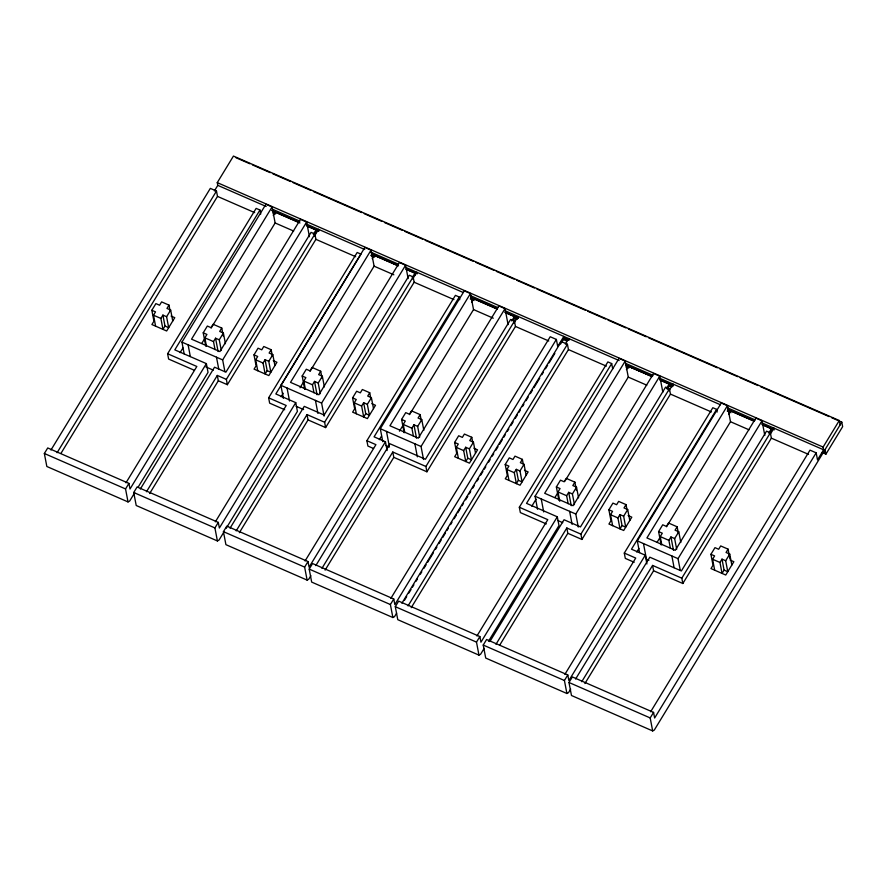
<?xml version="1.0" encoding="UTF-8"?>
<svg xmlns="http://www.w3.org/2000/svg" width="887" height="887" viewBox="0 0 887 887"><rect width="100%" height="100%" fill="white"/><g stroke="black" fill="none" stroke-linecap="round" stroke-linejoin="round"><path stroke-width="1.33" d="M134.669 492.817L129.635 501.077L128.027 501.931L46.834 466.484L44.35 453.49L47.732 447.946L128.925 483.393L130.001 489.003L206.372 363.626L174.806 349.855L259.958 210.042L256.143 208.378L167.61 353.736L168.619 359.058L194.198 370.223M50.958 450.031L210.33 188.377L216.483 191.071L217.492 196.393L60.992 453.324M214.388 190.949L217.792 185.361L217.271 182.622L233.447 156.068L839.29 420.516L840.133 424.962M57.101 452.714L216.483 191.071M171.08 316.06L174.772 317.668L166.656 330.984L151.899 324.542L153.928 321.216L151.843 310.273L155.89 303.609L159.582 305.228L161.611 301.89L168.996 305.117L170.149 311.193M155.591 326.15L153.506 315.207L155.524 311.88L151.843 310.273M164.993 326.05L162.975 329.376L160.88 318.433L162.909 315.107L166.601 316.714L168.685 327.658L164.993 326.05L162.909 315.107M168.996 305.117L166.967 308.443L170.659 310.051L172.743 320.994M166.601 316.714L170.659 310.051M184.163 353.846L181.935 342.127L265.912 204.254L272.076 206.948L275.136 222.97L211.139 328.035M180.072 352.693L182.944 347.981M272.076 206.948L191.548 339.167L219.932 351.562L300.471 219.344L306.636 222.038L309.441 236.718M273.285 215.474L275.28 212.204M205.773 346.174L203.223 332.825L207.347 326.039L211.051 327.658L213.113 324.265L221.761 328.035L223.291 336.051M206.383 345.841L204.853 337.825L206.926 334.432L203.223 332.825M201.792 343.391L204.664 338.668M125.987 482.794L196.836 366.486L167.61 353.736M215.031 349.611L213.501 341.595L215.563 338.213L219.266 339.821L221.306 350.509M221.761 328.035L219.688 331.428L223.391 333.046L225.431 343.724M128.027 501.931L125.544 488.937L128.925 483.393M219.266 339.821L223.391 333.046M224.045 531.823L219.011 540.094L217.404 540.948L136.21 505.501L133.726 492.507L137.108 486.963L218.302 522.399L219.377 528.02L295.748 402.643L275.835 393.95L360.987 254.148L357.173 252.473L268.628 397.831L269.648 403.153L284.716 409.727M138.272 486.908L208.035 372.374L206.372 363.626M140.334 489.025L214.543 367.196L225.919 372.163L311.071 232.361L314.896 234.024L315.905 239.346L227.371 384.703L218.335 380.756L217.315 375.434L226.362 379.37L227.371 384.703M224.899 371.62L222.659 359.9L306.636 222.038M146.477 491.742L217.315 375.434M149.637 493.538L218.335 380.756M313.344 234.345L316.005 229.977L318.544 231.075L307.368 226.207M226.362 379.37L316.337 231.729L316.005 229.977M314.453 236.042L318.533 229.334L318.865 231.041L306.403 225.608M273.24 360.654L276.932 362.262L268.828 375.578L254.059 369.136L256.088 365.81L254.004 354.867L258.062 348.203L261.754 349.822L263.772 346.484L271.156 349.711L272.32 355.787M257.751 370.744L255.667 359.8L257.696 356.474L254.004 354.867M267.164 370.644L265.135 373.97L263.051 363.027L265.08 359.701L268.761 361.308L270.857 372.252L267.164 370.644L265.08 359.701M271.156 349.711L269.127 353.037L272.819 354.645L274.903 365.588M268.761 361.308L272.819 354.645M283.374 398.341L280.891 385.313L364.867 247.451L371.032 250.145L374.092 266.167L310.095 371.232M281.09 396.788L283.252 393.251M371.032 250.145L290.504 382.364L318.888 394.748L399.427 262.53L405.592 265.224L408.142 278.573M372.241 258.671L374.236 255.401L374.569 257.141M304.718 389.371L302.179 376.01L306.303 369.236L310.007 370.855L312.069 367.462L320.717 371.232L321.992 377.906M215.364 521.811L286.213 405.503L268.628 397.831M305.339 389.027L303.809 381.022L305.882 377.629L302.179 376.01M300.028 387.763L303.62 381.853M217.404 540.948L214.92 527.942L218.302 522.399M313.987 392.808L312.457 384.792L314.519 381.399L318.222 383.018L320.262 393.695M320.717 371.232L318.644 374.624L322.347 376.232L324.387 386.92M310.882 575.707L308.72 579.244L307.113 580.098L225.908 544.662L223.435 531.657L226.806 526.113L308.011 561.56L309.075 567.17L385.446 441.793L374.081 436.836L459.233 297.034L455.419 295.36L366.885 440.717L367.894 446.039L373.549 448.5M226.207 528.286L297.411 411.38L295.748 402.643M318.222 383.018L322.347 376.232M230.043 528.186L304.252 406.357L324.165 415.038L409.317 275.236L413.142 276.91L414.151 282.232L325.618 427.589L308.044 419.917L307.024 414.584L324.609 422.256L325.618 427.589M236.186 530.892L307.024 414.584M239.346 532.699L308.044 419.917M324.099 416.125L321.615 403.097L405.592 265.224M412.3 277.542L414.961 273.174L406.324 269.404M324.609 422.256L413.142 276.91M412.699 278.928L416.79 272.22L417.112 273.928M371.819 403.685L375.511 405.292L367.395 418.609L352.638 412.156L354.667 408.829L352.571 397.886L356.629 391.234L360.322 392.841L362.351 389.515L369.735 392.73L370.655 397.598M356.33 413.774L354.235 402.831L356.264 399.505L352.571 397.886M365.732 413.664L363.703 416.99L361.619 406.046L363.648 402.72L367.34 404.328L369.424 415.271L365.732 413.664L363.648 402.72M369.735 392.73L367.706 396.068L371.398 397.675L373.482 408.619M367.34 404.328L371.398 397.675M382.796 441.748L380.312 428.72L464.3 290.847L470.465 293.542L473.525 309.563L409.528 414.628M305.073 560.961L375.922 444.653L366.885 440.717M379.348 439.675L381.499 436.138M470.465 293.542L389.925 425.76L418.32 438.156L498.849 305.937L505.025 308.632L508.085 324.653M307.113 580.098L304.629 567.103L308.011 561.56M471.673 302.068L473.658 298.797L473.991 300.538M396.644 613.139L394.482 616.687L392.874 617.529L311.67 582.094L309.197 569.099L312.579 563.544L393.773 598.991L394.837 604.612L556.371 339.422L550.217 336.738L390.845 598.392M404.15 432.767L401.611 419.418L405.736 412.632L409.439 414.251L411.501 410.858L420.15 414.628L421.159 419.972M315.805 565.618L390.014 443.788L425.461 459.255L510.613 319.453L514.438 321.127L515.458 326.449L426.913 471.795L393.806 457.348L392.786 452.015L425.904 466.473L426.913 471.795M404.771 432.435L403.241 424.418L405.315 421.037L401.611 419.418M399.46 431.16L403.053 425.261M321.948 568.323L392.786 452.015M325.108 570.13L393.806 457.348M413.409 436.204L411.89 428.188L413.952 424.806L417.655 426.414L419.684 437.103M420.15 414.628L418.076 418.021L421.78 419.64L423.82 430.317M417.655 426.414L421.78 419.64M423.531 459.521L421.048 446.494L505.025 308.632M511.732 320.939L514.393 316.581L516.933 317.657M513.296 320.662L514.726 318.322L514.393 316.581M425.904 466.473L514.438 321.127M514.005 323.145L518.086 316.437L518.407 318.145L504.625 312.124M473.869 448.223L477.55 449.831L469.445 463.147L454.687 456.705L456.705 453.379L454.621 442.436L458.679 435.772L462.371 437.38L464.4 434.053L471.773 437.28L472.704 442.147M458.368 458.313L456.284 447.37L458.313 444.043L454.621 442.436M467.782 458.213L465.753 461.539L463.668 450.596L465.697 447.27L469.389 448.877L471.474 459.821L467.782 458.213L465.697 447.27M471.773 437.28L469.744 440.606L473.436 442.214L475.532 453.157M469.389 448.877L473.436 442.214M392.874 617.529L390.391 604.535L393.773 598.991M484.18 648.364L480.588 654.262L478.969 655.116L397.775 619.68L395.292 606.675L398.673 601.131L479.867 636.578L480.942 642.188L557.313 516.811L526.534 503.372L611.686 363.57L607.861 361.907L519.327 507.253L520.347 512.586L546.325 523.918M401.9 603.215L561.271 341.573L567.425 344.256L568.445 349.578L411.224 607.684M404.55 600.155L406.701 596.618M408.863 593.07L411.025 589.533M412.455 587.172L413.896 584.81M416.047 581.273L417.489 578.912M420.371 574.188L421.802 571.827M423.964 568.29L426.115 564.742M427.556 562.391L433.311 552.945M435.462 549.397L436.903 547.046M439.065 543.498L441.216 539.961M442.657 537.6L445.529 532.876M446.97 530.515L448.412 528.153M450.563 524.616L452.004 522.255M454.155 518.718L456.317 515.17M457.747 512.808L460.63 508.085M462.072 505.734L463.502 503.372M465.664 499.824L467.815 496.288M469.256 493.926L470.698 491.564M472.849 488.027L474.29 485.666M477.162 480.942L478.603 478.581M480.765 475.044L482.916 471.496M484.357 469.134L485.788 466.773M488.67 462.06L490.112 459.699M492.263 456.151L493.704 453.789M495.855 450.252L498.017 446.715M499.459 444.354L502.33 439.63M503.772 437.269L505.202 434.907M507.364 431.37L508.805 429.009M510.956 425.461L513.118 421.924M515.269 418.387L517.431 414.839M518.862 412.477L520.303 410.116M522.465 406.579L523.895 404.217M526.058 400.68L528.208 397.132M530.371 393.595L532.522 390.058M533.963 387.697L539.717 378.25M541.868 374.713L543.31 372.352M545.472 368.804L547.623 365.267M549.064 362.905L554.818 353.458M560.562 344.023L564.165 338.113L563.833 336.406L557.712 346.462L556.371 339.422M565.341 344.134L568.744 338.546L569.066 340.253L564.165 338.113M408.053 605.899L567.425 344.256M524.461 470.31L528.153 471.917L520.048 485.233L505.28 478.792L507.309 475.465L505.224 464.522L509.282 457.858L512.974 459.477L514.992 456.14L522.376 459.366L523.308 464.234M508.972 480.399L506.887 469.456L508.916 466.13L505.224 464.522M518.385 480.299L516.356 483.626L514.272 472.682L516.301 469.356L519.982 470.964L522.077 481.907L518.385 480.299L516.301 469.356M522.376 459.366L520.347 462.692L524.04 464.3L526.124 475.255M519.982 470.964L524.04 464.3M537.555 509.282L535.072 496.254L619.048 358.381L625.213 361.076L628.273 377.097L564.997 480.987M531.79 506.222L536.103 499.137M625.213 361.076L544.685 493.294L573.069 505.69L653.608 373.471L659.773 376.166L662.833 392.187M626.422 369.602L628.417 366.331L652.577 376.443M558.899 500.301L556.36 486.952L560.484 480.166L564.187 481.785L566.25 478.392L574.898 482.162L576.417 490.178M559.775 501.299L557.99 491.952L560.063 488.571L556.36 486.952M554.929 497.518L557.801 492.795M476.94 635.979L547.789 519.671L519.327 507.253M478.969 655.116L476.496 642.121L479.867 636.578M568.157 503.738L566.638 495.722L568.7 492.34L572.403 493.948L574.443 504.636M574.898 482.162L572.825 485.555L576.528 487.174L578.568 497.851M572.403 493.948L576.528 487.174M570.674 689.11L568.512 692.647L566.904 693.501L485.71 658.054L483.227 645.06L486.608 639.516L567.802 674.952L568.877 680.573L645.248 555.195L631.489 549.186L716.641 409.384L712.826 407.721L624.293 553.067L625.302 558.4L634.194 562.269M488.493 641.279L558.987 525.559L557.313 516.811M489.846 641.578L564.054 519.749L580.464 526.922L665.616 387.109L669.441 388.783L670.461 394.105L581.927 539.462L567.835 533.309L566.826 527.987L580.907 534.129L581.927 539.462M495.977 644.295L566.826 527.987M578.28 527.055L575.796 514.028L659.773 376.166M499.858 644.916L567.835 533.309M666.481 388.473L669.142 384.115L669.474 385.856L667.323 389.371M580.907 534.129L669.441 388.783M669.009 390.801L673.089 384.093L673.41 385.801L659.618 379.78M628.118 515.558L631.81 517.165L623.694 530.481L608.937 524.04L610.966 520.702L608.881 509.759L612.928 503.106L616.62 504.714L618.649 501.388L626.034 504.614L626.954 509.471M612.629 525.647L610.544 514.704L612.562 511.378L608.881 509.759M622.031 525.536L620.013 528.863L617.917 517.919L619.946 514.593L623.639 516.212L625.723 527.155L622.031 525.536L619.946 514.593M626.034 504.614L624.004 507.941L627.697 509.548L629.781 520.492M623.639 516.212L627.697 509.548M639.538 552.601L637.309 540.882L721.286 403.008L727.451 405.703L730.511 421.724L666.514 526.789M636.755 552.036L638.906 548.499M727.451 405.703L646.922 537.921L675.306 550.317L755.846 418.099L762.011 420.793L764.816 435.473M564.875 674.364L635.713 558.056L624.293 553.067M566.904 693.501L564.42 680.506L567.802 674.952M728.659 414.229L730.655 410.958M661.148 544.928L658.597 531.579L662.722 524.794L666.425 526.412L668.499 523.02L677.136 526.789L678.411 533.475M831.629 417.699L841.785 422.134L654.284 730.079L652.666 730.932L571.472 695.497L568.988 682.491L572.37 676.947L653.564 712.394L654.639 718.004L816.162 452.825L810.008 450.141L650.637 711.784M661.769 544.596L660.238 536.58L662.301 533.198L658.597 531.579M657.167 542.145L660.039 537.422M575.608 679.021L649.816 557.191L681.371 570.962L766.534 431.16L770.348 432.823L771.368 438.156L682.835 583.502L653.597 570.751L652.588 565.418L681.815 578.18L682.835 583.502M581.739 681.726L652.588 565.418M670.406 548.366L668.876 540.349L670.938 536.968L674.641 538.575L676.681 549.264M677.136 526.789L675.074 530.182L678.777 531.801L680.806 542.478M584.899 683.533L653.597 570.751M674.641 538.575L678.777 531.801M680.274 570.385L678.034 558.655L762.011 420.793M768.73 433.1L771.38 428.743L762.742 424.962M681.815 578.18L770.348 432.823L771.712 430.483L771.38 428.743M770.592 433.732L773.996 428.144M730.167 560.096L733.859 561.704L725.743 575.02L710.986 568.578L713.015 565.252L710.919 554.308L714.977 547.645L718.67 549.264L720.699 545.926L728.083 549.153L729.934 558.877M714.678 570.186L712.583 559.242L714.612 555.916L710.919 554.308M724.08 570.086L722.051 573.412L719.967 562.469L721.996 559.143L725.688 560.75L727.772 571.694L724.08 570.086L721.996 559.143M728.083 549.153L726.054 552.479L729.746 554.087L731.83 565.03M725.688 560.75L729.746 554.087M652.666 730.932L650.193 717.938L653.564 712.394M816.162 452.825L817.504 459.865L823.635 449.809L823.114 447.07L839.29 420.516M822.127 452.492L825.919 454.133L842.65 426.658L841.785 422.134M661.48 380.168L672.923 384.958M563.91 337.692L567.713 339.322M371.908 254.07L397.321 265.013M407.488 269.393L416.38 273.229M478.636 300.05L482.439 301.691M484.978 302.789L490.067 304.973M235.942 157.698L249.912 163.796M252.451 164.904L270.236 172.666M272.775 173.774L290.559 181.536M293.098 182.644L310.882 190.406M313.421 191.514L361.685 212.581M364.224 213.689L382.009 221.451M384.548 222.559L402.332 230.321M404.871 231.429L422.644 239.191M425.195 240.299L473.458 261.366M475.997 262.474L493.771 270.236M496.321 271.344L514.094 279.106M516.633 280.214L534.417 287.976M536.957 289.084L585.22 310.151M587.759 311.259L605.544 319.021M608.083 320.129L625.867 327.891M628.406 328.999L646.191 336.761M648.73 337.869L717.317 367.806M719.856 368.914L737.64 376.676M740.179 377.784L757.964 385.546M760.503 386.654L829.09 416.591M217.271 182.622L823.114 447.07M217.792 185.361L266.189 206.483M272.42 209.199L299.839 221.173M306.07 223.89L364.712 249.491M370.932 252.207L398.196 264.104M405.636 267.353L462.959 292.377M470.465 295.648L498.028 307.689M505.557 310.971L619.148 360.554M625.424 363.293L653.02 375.334M659.296 378.073L720.377 404.738M727.85 407.998L755.292 419.972M761.523 422.7L823.635 449.809M271.5 210.374L298.919 222.338M371.265 253.915L398.529 265.812M405.958 269.06L415.87 273.396M470.786 297.356L497.108 308.842M625.745 365L652.089 376.498M728.183 409.705L754.371 421.137M761.855 424.407L774.318 429.851M272.752 211.106L299.961 222.981M371.697 254.292L397.686 265.634M471.163 297.71L497.108 309.031M505.756 312.801L518.196 318.233M563.799 338.135L567.602 339.799M625.878 365.222L651.867 376.565M660.505 380.335L672.911 385.756M728.138 409.861L754.105 421.192M823.058 451.295L825.586 452.392M273.085 212.847L275.613 213.944M370.766 255.478L373.294 256.587M470.243 298.908L472.749 299.994M514.726 318.322L517.254 319.42M562.868 339.322L566.671 340.985M626.211 366.963L628.75 368.072M669.474 385.856L671.98 386.943M727.218 411.058L730.988 412.699M217.492 196.393L254.68 212.625M315.905 239.346L355.698 256.72M414.151 282.232L453.944 299.606M515.458 326.449L548.765 340.985M568.445 349.578L606.353 366.131M670.461 394.105L711.363 411.956M771.368 438.156L808.556 454.388M275.136 222.97L293.652 231.052M374.092 266.167L393.839 274.782M473.525 309.563L493.272 318.189M628.273 377.097L646.789 385.18M730.511 421.724L749.027 429.807M153.506 315.207L160.88 318.433M255.667 359.8L263.051 363.027M354.235 402.831L361.619 406.046M456.284 447.37L463.668 450.596M506.887 469.456L514.272 472.682M610.544 514.704L617.917 517.919M712.583 559.242L719.967 562.469M204.853 337.825L213.501 341.595M303.809 381.022L312.457 384.792M403.241 424.418L411.89 428.188M557.99 491.952L566.638 495.722M660.238 536.58L668.876 540.349M181.935 342.127L222.659 359.9M280.891 385.313L321.615 403.097M380.312 428.72L421.048 446.494M535.072 496.254L575.796 514.028M637.309 540.882L678.034 558.655M205.884 366.908L213.29 370.145M296.191 406.324L303.609 409.561M385.756 445.418L389.448 447.037M557.79 520.503L562.724 522.654M648.907 560.274L646.446 559.198L643.474 543.576M44.35 453.49L125.544 488.937M133.726 492.507L214.92 527.942M223.435 531.657L304.629 567.103M309.197 569.099L390.391 604.535M395.292 606.675L476.496 642.121M483.227 645.06L564.42 680.506M568.988 682.491L650.193 717.938M825.054 449.609L825.919 454.133M716.641 409.384L717.151 412.045M670.938 536.968L673.488 550.317M671.869 555.961L674.098 567.691M611.686 363.57L612.706 368.903M645.248 555.195L646.911 563.944M568.7 492.34L571.25 505.69M569.62 511.333L572.104 524.361M541.236 498.949L543.709 511.965M459.233 297.034L459.743 299.695M414.961 273.174L415.293 274.915M413.952 424.806L416.491 438.156M414.872 443.799L417.356 456.827M386.488 431.415L389.205 445.729M385.446 441.793L387.12 450.541M314.519 381.399L317.069 394.759M315.439 400.403L317.923 413.431M259.958 210.042L260.723 214.044M287.055 388.007L289.528 401.024M215.563 338.213L218.113 351.562M216.483 357.206L218.723 368.925M188.099 344.821L190.328 356.53"/></g></svg>
